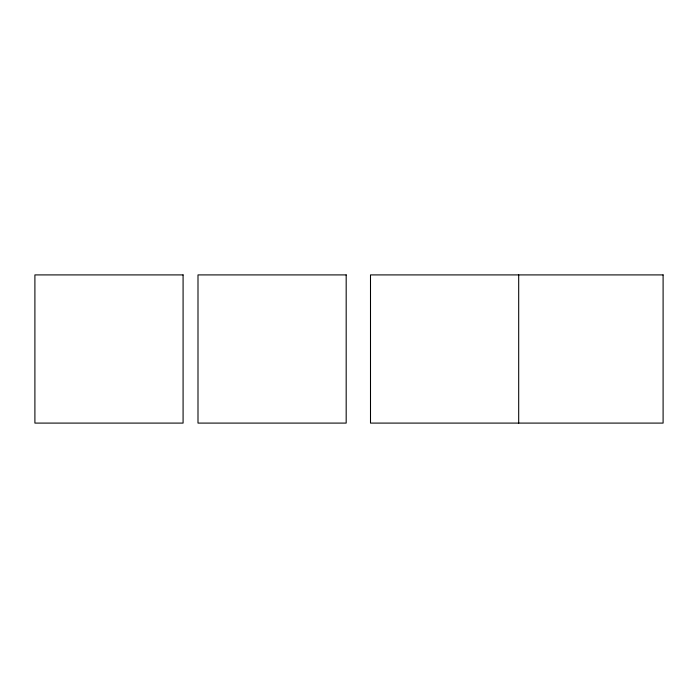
<?xml version="1.0" encoding="UTF-8"?>
<svg xmlns="http://www.w3.org/2000/svg" width="698" height="698" viewBox="0 0 698 698"><rect width="100%" height="100%" fill="white"/><g stroke="black" fill="none" stroke-linecap="round" stroke-linejoin="round"><path stroke-width="1.05" d="M518.693 274.907L518.693 423.093M183.085 274.907L34.9 274.907L34.9 423.093L183.085 423.093L183.085 274.907M346.182 274.907L197.996 274.907L197.996 423.093L346.182 423.093L346.182 274.907M663.1 274.907L370.498 274.907L370.498 423.093L663.1 423.093L663.1 274.907"/></g></svg>
